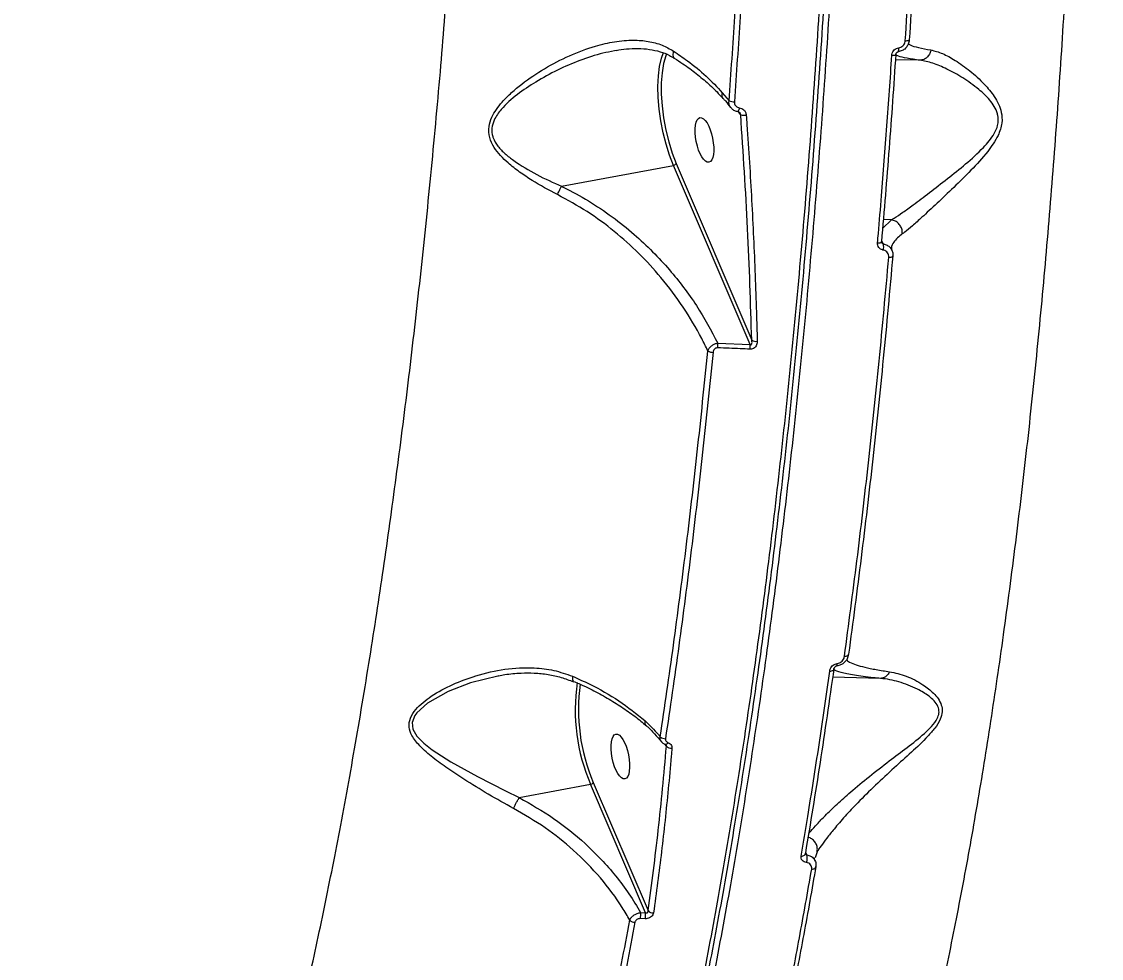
# Model space of a CAD drawing. Header units: millimetres. Extents: x -8422 to 28150, y -6982 to 5510.
# Drawn here: x 22047 to 22265.1, y 1238.9 to 1428.1 of the extents above; entities that cross this region are included whole.
import ezdxf

# ---------------------------------------------------------------- set-up
doc = ezdxf.new("R2010")
doc.units = ezdxf.units.MM
for name, color, linetype in [('DIKOM_ОБЪЕКТ', 7, 'Continuous'), ('DIKOM_РАЗМЕР_ЗОНА', 7, 'Continuous'), ('DIKOM_РАЗМЕР_ОБЪЕКТА', 7, 'Continuous')]:
    doc.layers.add(name, color=color, linetype=linetype)
doc.styles.add('style1', font='arial.ttf', dxfattribs={"width": 0.8})
doc.dimstyles.new('1-50', dxfattribs={"dimtxt": 300, "dimasz": 200, "dimexe": 100, "dimexo": 0, "dimgap": 100, "dimtad": 1, "dimdec": 0, "dimtxsty": 'style1', "dimcen": 0, "dimclrd": 7, "dimclre": 7, "dimadec": 1, "dimazin": 2, "dimtfac": 1, "dimtdec": 0, "dimtmove": 1, "dimatfit": 3, "dimfxl": 0, "dimlwd": 25, "dimlwe": 18, "dimarcsym": 0})

# ---------------------------------------------------------------- blocks, each defined once
blk = doc.blocks.new('*D15')
at = {"layer": 'Defpoints', "color": 0, "transparency": 16777216}
for p in [(19380.28, 3651.45), (27070.13, 3651.45), (15204.41, -3115.19)]:
    blk.add_point(p, dxfattribs=at)
at = {"layer": 'DIKOM_РАЗМЕР_ОБЪЕКТА', "color": 7, "lineweight": 18, "transparency": 16777216}
for p, q in [((19380.28, 3651.45), (27170.13, 3651.45)), ((15204.41, -3115.19), (27170.13, -3115.19))]:
    blk.add_line(p, q, dxfattribs=at)
at = {"layer": 'DIKOM_РАЗМЕР_ОБЪЕКТА', "color": 7, "lineweight": 25, "transparency": 16777216}
blk.add_line((27070.13, -2915.19), (27070.13, 3451.45), dxfattribs=at)
at = {"layer": 'DIKOM_РАЗМЕР_ОБЪЕКТА', "color": 7, "transparency": 16777216}
for points in [[(27036.8, 3451.45), (27103.47, 3451.45), (27070.13, 3651.45)], [(27036.8, -2915.19), (27103.47, -2915.19), (27070.13, -3115.19)]]:
    blk.add_solid(points, dxfattribs=at)
at = {"layer": 'DIKOM_РАЗМЕР_ОБЪЕКТА', "color": 0, "transparency": 16777216, "insert": (26816.96, -135.25), "char_height": 300, "attachment_point": 5, "rotation": 90, "style": 'style1'}
blk.add_mtext('6750', dxfattribs=at)
blk = doc.blocks.new('*D16')
at = {"layer": 'Defpoints', "color": 0, "transparency": 16777216}
for p in [(12490, 1387.95), (23986.61, 1004.03), (12490, -5796.5)]:
    blk.add_point(p, dxfattribs=at)
at = {"layer": 'DIKOM_РАЗМЕР_ОБЪЕКТА', "color": 7, "lineweight": 18, "transparency": 16777216}
for p, q in [((12490, 1387.95), (12490, -5896.5)), ((23986.61, 1004.03), (23986.61, -5896.5))]:
    blk.add_line(p, q, dxfattribs=at)
at = {"layer": 'DIKOM_РАЗМЕР_ОБЪЕКТА', "color": 7, "lineweight": 25, "transparency": 16777216}
blk.add_line((23786.61, -5796.5), (12690, -5796.5), dxfattribs=at)
at = {"layer": 'DIKOM_РАЗМЕР_ОБЪЕКТА', "color": 7, "transparency": 16777216}
for points in [[(12690, -5763.17), (12690, -5829.83), (12490, -5796.5)], [(23786.61, -5763.17), (23786.61, -5829.83), (23986.61, -5796.5)]]:
    blk.add_solid(points, dxfattribs=at)
at = {"layer": 'DIKOM_РАЗМЕР_ОБЪЕКТА', "color": 0, "transparency": 16777216, "insert": (18238.3, -5543.33), "char_height": 300, "attachment_point": 5, "style": 'style1'}
blk.add_mtext('11500', dxfattribs=at)
blk = doc.blocks.new('*D14')
at = {"layer": 'Defpoints', "color": 0, "transparency": 16777216}
for p in [(20684.73, 5148.63), (28049.7, 5148.63), (14575.76, -5055.5)]:
    blk.add_point(p, dxfattribs=at)
at = {"layer": 'DIKOM_РАЗМЕР_ЗОНА', "color": 7, "lineweight": 18, "transparency": 16777216}
for p, q in [((20684.73, 5148.63), (28149.7, 5148.63)), ((14575.76, -5055.5), (28149.7, -5055.5))]:
    blk.add_line(p, q, dxfattribs=at)
at = {"layer": 'DIKOM_РАЗМЕР_ЗОНА', "color": 7, "lineweight": 25, "transparency": 16777216}
blk.add_line((28049.7, -4855.5), (28049.7, 4948.63), dxfattribs=at)
at = {"layer": 'DIKOM_РАЗМЕР_ЗОНА', "color": 7, "transparency": 16777216}
for points in [[(28016.36, 4948.63), (28083.03, 4948.63), (28049.7, 5148.63)], [(28016.36, -4855.5), (28083.03, -4855.5), (28049.7, -5055.5)]]:
    blk.add_solid(points, dxfattribs=at)
at = {"layer": 'DIKOM_РАЗМЕР_ЗОНА', "color": 0, "transparency": 16777216, "insert": (27796.52, -63.59), "char_height": 300, "attachment_point": 5, "rotation": 90, "style": 'style1'}
blk.add_mtext('10200', dxfattribs=at)
blk = doc.blocks.new('*D13')
at = {"layer": 'Defpoints', "color": 0, "transparency": 16777216}
for p in [(10490, 1785.06), (25983.09, 460.53), (10490, -6882.5)]:
    blk.add_point(p, dxfattribs=at)
at = {"layer": 'DIKOM_РАЗМЕР_ЗОНА', "color": 7, "lineweight": 18, "transparency": 16777216}
for p, q in [((10490, 1785.06), (10490, -6982.5)), ((25983.09, 460.53), (25983.09, -6982.5))]:
    blk.add_line(p, q, dxfattribs=at)
at = {"layer": 'DIKOM_РАЗМЕР_ЗОНА', "color": 7, "lineweight": 25, "transparency": 16777216}
blk.add_line((25783.09, -6882.5), (10690, -6882.5), dxfattribs=at)
at = {"layer": 'DIKOM_РАЗМЕР_ЗОНА', "color": 7, "transparency": 16777216}
for points in [[(10690, -6849.17), (10690, -6915.83), (10490, -6882.5)], [(25783.09, -6849.17), (25783.09, -6915.83), (25983.09, -6882.5)]]:
    blk.add_solid(points, dxfattribs=at)
at = {"layer": 'DIKOM_РАЗМЕР_ЗОНА', "color": 0, "transparency": 16777216, "insert": (18236.55, -6629.33), "char_height": 300, "attachment_point": 5, "style": 'style1'}
blk.add_mtext('15500', dxfattribs=at)

msp = doc.modelspace()

# ---------------------------------------------------------------- linework, layer by layer
at = {"layer": 'DIKOM_ОБЪЕКТ', "color": 7, "linetype": 'Continuous', "lineweight": 15}
for p, q in [((22167.09, 1422.28), (22166.71, 1422.2)), ((22228.44, 1420.33), (22223.47, 1420.44)), ((22188.5, 1413.78), (22189.87, 1412.11)), ((22192.22, 1409.32), (22191.8, 1409.94)), ((22156.05, 1394.86), (22178.62, 1399.07)), ((22194.11, 1362.88), (22178.62, 1399.07)), ((22179.18, 1399.44), (22194.45, 1363.76)), ((22220.88, 1386.34), (22222.68, 1388.1)), ((22222.68, 1388.1), (22221.02, 1388.14)), ((22220.67, 1383.84), (22221.03, 1383.24)), ((22187.6, 1363.17), (22194.11, 1362.88)), ((22212.52, 1298.23), (22212.52, 1298.23)), ((22143.37, 1295.96), (22143.15, 1295.91)), ((22220.48, 1295.44), (22210.78, 1295.67)), ((22177.22, 1281.75), (22176.98, 1282.11)), ((22147.49, 1271.37), (22161.88, 1274.05)), ((22172.98, 1248.1), (22161.88, 1274.05)), ((22162.44, 1274.42), (22173.52, 1248.53)), ((22205.3, 1260.25), (22205.56, 1259.81)), ((22207.64, 1260.42), (22207.23, 1259.22)), ((22171.99, 1248.13), (22172.98, 1248.1)), ((22172.94, 1246.9), (22171.96, 1246.92))]:
    msp.add_line(p, q, dxfattribs=at)
at = {"layer": 'DIKOM_ОБЪЕКТ', "color": 7, "linetype": 'Continuous', "lineweight": 15, "flags": 128}
for points in [[(22225.47, 1424.28), (22225.65, 1424.28), (22225.82, 1424.29), (22225.97, 1424.31), (22226.09, 1424.33), (22226.19, 1424.36), (22226.25, 1424.39), (22226.28, 1424.43), (22226.27, 1424.47)], [(22178.62, 1399.07), (22177.82, 1401.13), (22177.13, 1403.35), (22176.54, 1405.67), (22176.07, 1408.06), (22175.74, 1410.45), (22175.54, 1412.79), (22175.49, 1415.04), (22175.59, 1417.15), (22175.83, 1419.06), (22176.2, 1420.74), (22176.6, 1421.91)], [(22177.22, 1421.58), (22177.1, 1421.25), (22176.64, 1419.67), (22176.33, 1417.82), (22176.17, 1415.74), (22176.17, 1413.49), (22176.32, 1411.11), (22176.63, 1408.67), (22177.08, 1406.23), (22177.67, 1403.83), (22178.37, 1401.55), (22179.18, 1399.44)], [(22222.76, 1421.34), (22222.95, 1421.34), (22223.12, 1421.35), (22223.27, 1421.37), (22223.39, 1421.39), (22223.49, 1421.42), (22223.55, 1421.46), (22223.57, 1421.5), (22223.57, 1421.5)], [(22191.93, 1410.74), (22191.89, 1410.51), (22191.84, 1410.32), (22191.78, 1410.16), (22191.72, 1410.05), (22191.66, 1410), (22191.63, 1409.99)], [(22219.86, 1383.41), (22220.05, 1383.41), (22220.22, 1383.43), (22220.38, 1383.45), (22220.5, 1383.49), (22220.6, 1383.53), (22220.66, 1383.59), (22220.68, 1383.64)], [(22220.68, 1383.64), (22220.68, 1383.64), (22220.66, 1383.7)], [(22222.14, 1380.53), (22222.32, 1380.53), (22222.49, 1380.54), (22222.64, 1380.57), (22222.76, 1380.6), (22222.86, 1380.64), (22222.92, 1380.69), (22222.95, 1380.75), (22222.95, 1380.81)], [(22213.18, 1299.92), (22213.36, 1299.93), (22213.53, 1299.95), (22213.68, 1299.99), (22213.81, 1300.04), (22213.91, 1300.11), (22213.98, 1300.19), (22214.01, 1300.28), (22214.02, 1300.37)], [(22143.15, 1295.91), (22137.64, 1294.56), (22133.12, 1292.83), (22128.96, 1290.46), (22126.78, 1288.51), (22126.39, 1287.97), (22125.84, 1286.53), (22125.98, 1285.21), (22126.78, 1283.79), (22128.21, 1282.34), (22129.91, 1281.03), (22133.69, 1278.62), (22139.07, 1275.6), (22144.71, 1272.71), (22147.48, 1271.37), (22147.48, 1271.36), (22147.48, 1271.36)], [(22210.21, 1296.93), (22210.4, 1296.94), (22210.58, 1296.96), (22210.73, 1297.01), (22210.86, 1297.07), (22210.96, 1297.14), (22211.02, 1297.23), (22211.05, 1297.33), (22211.04, 1297.43)], [(22177.56, 1282.46), (22177.46, 1282.33), (22177.36, 1282.21), (22177.26, 1282.13), (22177.17, 1282.08), (22177.08, 1282.07), (22177.03, 1282.08)], [(22204.44, 1259.55), (22204.63, 1259.56), (22204.8, 1259.59), (22204.96, 1259.64), (22205.09, 1259.71), (22205.19, 1259.8), (22205.26, 1259.91), (22205.26, 1259.92)], [(22205.26, 1259.92), (22205.29, 1260.02), (22205.28, 1260.14)], [(22206.56, 1256.92), (22206.74, 1256.92), (22206.91, 1256.95), (22207.06, 1257), (22207.19, 1257.06), (22207.29, 1257.15), (22207.37, 1257.24), (22207.41, 1257.35), (22207.41, 1257.46)]]:
    msp.add_lwpolyline(points, dxfattribs=at)
at = {"layer": 'DIKOM_ОБЪЕКТ', "color": 7, "linetype": 'Continuous', "lineweight": 15}
for centre, radius, start, end in [((22222.87, 1422.54), 1.29, 337.7562, 12.606), ((22189.61, 1413.33), 1.21, 158.0284, 216.7976), ((22190.9, 1414.93), 3, 249.9504, 270.7334), ((22192.94, 1411.44), 2.23, 251.1764, 280.4056), ((22178.51, 1399.85), 0.782, 277.6608, 328.7598), ((22218.85, 1382.66), 2.26, 342.1898, 14.7208), ((22195.28, 1365.27), 1.73, 241.2248, 279.1119), ((22186.59, 1363.43), 2.11, 241.4268, 271.448), ((22183.73, 1362.73), 3.9, 352.6863, 6.4353), ((22190.09, 1362.51), 4.04, 352.0276, 5.3102), ((22210.81, 1298.32), 0.929, 338.6112, 8.6521), ((22196.65, 1289.06), 37.87, 171.5916, 203.3351), ((22196.77, 1289.05), 37.32, 171.916, 203.0792), ((22173.88, 1286.64), 1.06, 164.7197, 223.1564), ((22176.97, 1284.78), 1.52, 229.32, 272.0099), ((22178.18, 1282.71), 1.35, 225.0732, 276.189), ((22161.77, 1274.83), 0.782, 277.6557, 328.7628), ((22203.41, 1259.14), 2.26, 337.0018, 17.4822), ((22168.42, 1247.63), 3.61, 348.5719, 7.8546), ((22169.39, 1247.62), 3.62, 348.4707, 7.6849), ((22174.51, 1249.33), 1.27, 219.142, 274.3018), ((22170.8, 1247.55), 1.37, 223.8821, 272.0443)]:
    msp.add_arc(centre, radius, start, end, dxfattribs=at)
for centre in [(22184.89, 1404.24), (22167.91, 1279.67)]:
    msp.add_ellipse(centre, major_axis=(-0.91, 4.51), ratio=0.365718, dxfattribs=at)
for points, knots in [([(22188.24, 1853.98), (22188.88, 1851.24), (22190.62, 1843.86), (22193.3, 1830.98), (22196.24, 1815.15), (22199, 1798.23), (22201.58, 1780.25), (22203.96, 1761.23), (22206.08, 1741.61), (22207.96, 1721.45), (22209.59, 1700.86), (22210.99, 1679.49), (22212.16, 1657.4), (22213.08, 1634.63), (22213.74, 1611.69), (22214.13, 1588.67), (22214.27, 1565.65), (22214.16, 1542.24), (22213.79, 1518.52), (22213.15, 1494.57), (22212.27, 1471.19), (22211.17, 1448.45), (22209.87, 1426.4), (22208.33, 1404.4), (22206.56, 1382.54), (22204.55, 1360.88), (22202.32, 1339.62), (22199.87, 1318.82), (22197.2, 1298.55), (22194.31, 1278.76), (22191.19, 1259.53), (22187.85, 1240.94), (22184.37, 1223.42), (22180.76, 1206.98), (22177.04, 1191.64), (22173.14, 1177.16), (22169.08, 1163.62), (22164.85, 1151.1), (22160.83, 1140.48), (22158.19, 1134.48), (22157.02, 1131.82)], [0, 0, 0, 0, 0.015651, 0.042167, 0.068704, 0.09522, 0.122506, 0.149814, 0.177101, 0.203616, 0.230153, 0.256669, 0.283955, 0.311263, 0.33855, 0.365066, 0.391602, 0.418118, 0.445404, 0.472713, 0.499999, 0.52556, 0.55114, 0.576701, 0.602949, 0.629218, 0.655467, 0.681983, 0.708519, 0.735035, 0.762321, 0.78963, 0.816916, 0.843432, 0.869969, 0.896485, 0.923771, 0.951079, 0.978366, 1, 1, 1, 1]), ([(22245.07, 1781.23), (22245.9, 1776.13), (22247.55, 1765.94), (22249.81, 1749.65), (22251.9, 1732.53), (22253.81, 1714.52), (22255.53, 1695.7), (22257.01, 1676.47), (22258.26, 1656.9), (22259.28, 1637.08), (22260.1, 1616.69), (22260.69, 1595.77), (22261.05, 1574.38), (22261.18, 1552.99), (22261.08, 1531.68), (22260.76, 1510.51), (22260.21, 1489.14), (22259.44, 1467.64), (22258.43, 1446.08), (22257.2, 1424.93), (22255.78, 1404.25), (22254.16, 1384.08), (22252.33, 1364.12), (22250.29, 1344.44), (22248.03, 1325.12), (22245.61, 1306.56), (22243.04, 1288.82), (22240.34, 1271.92), (22237.45, 1255.6), (22234.39, 1239.94), (22231.17, 1225.01), (22228.09, 1212.13), (22225.18, 1201.02), (22223.38, 1194.81), (22222.47, 1191.7)], [0, 0, 0, 0, 0.031179, 0.062381, 0.093559, 0.125644, 0.157755, 0.18984, 0.22102, 0.252224, 0.283405, 0.31549, 0.347601, 0.379686, 0.410889, 0.442116, 0.473319, 0.505426, 0.537559, 0.569665, 0.60092, 0.632198, 0.663452, 0.69561, 0.727794, 0.759952, 0.791284, 0.822641, 0.853973, 0.886209, 0.918471, 0.950707, 0.97533, 1, 1, 1, 1]), ([(22126.75, 1096.56), (22127.35, 1096.73), (22129.48, 1097.32), (22133.14, 1099.75), (22137.72, 1103.8), (22142.28, 1109.23), (22146.81, 1115.91), (22151.28, 1123.83), (22155.67, 1132.98), (22159.99, 1143.37), (22164.22, 1154.95), (22168.35, 1167.68), (22172.37, 1181.49), (22176.24, 1196.33), (22179.97, 1212.16), (22183.54, 1228.97), (22186.95, 1246.71), (22190.19, 1265.32), (22193.24, 1284.71), (22196.09, 1304.8), (22198.72, 1325.52), (22201.14, 1346.85), (22203.34, 1368.75), (22205.32, 1391.15), (22207.06, 1413.93), (22208.56, 1437), (22209.76, 1459.19), (22210.68, 1480.46), (22211.37, 1500.76), (22211.87, 1521.13), (22212.18, 1541.49), (22212.3, 1561.66), (22212.23, 1581.58), (22212.01, 1599.19), (22211.77, 1610.13), (22211.67, 1614.59)], [0, 0, 0, 0, 0.012832, 0.045026, 0.077322, 0.109669, 0.142017, 0.174313, 0.206507, 0.238701, 0.270997, 0.303344, 0.335691, 0.367987, 0.400181, 0.432375, 0.464671, 0.497018, 0.529365, 0.561661, 0.593855, 0.62605, 0.658345, 0.690693, 0.72304, 0.755336, 0.78753, 0.815215, 0.843047, 0.870912, 0.898777, 0.926609, 0.953915, 0.981222, 1, 1, 1, 1]), ([(22212.46, 1614.33), (22212.55, 1609.88), (22212.82, 1597.81), (22213.05, 1577.85), (22213.07, 1554.47), (22212.83, 1530.92), (22212.34, 1507.32), (22211.6, 1483.79), (22210.61, 1460.38), (22209.36, 1437.16), (22207.86, 1414.15), (22206.12, 1391.42), (22204.15, 1369.08), (22201.96, 1347.23), (22199.54, 1325.95), (22196.91, 1305.28), (22194.07, 1285.24), (22191.02, 1265.89), (22187.79, 1247.32), (22184.39, 1229.63), (22180.84, 1212.84), (22177.11, 1197.15), (22174.54, 1186.96), (22173.18, 1182.3), (22173.16, 1182.22)], [0, 0, 0, 0, 0.028246, 0.076672, 0.125251, 0.173907, 0.222563, 0.271142, 0.319568, 0.367994, 0.416572, 0.465229, 0.513885, 0.562463, 0.610889, 0.659315, 0.707894, 0.75655, 0.805206, 0.853785, 0.90221, 0.950636, 0.999214, 1, 1, 1, 1]), ([(22056.14, 1130.66), (22056.37, 1130.65), (22057.76, 1130.63), (22060.43, 1131.57), (22064.14, 1133.65), (22067.97, 1137.07), (22071.84, 1141.68), (22075.73, 1147.55), (22079.63, 1154.69), (22083.43, 1162.87), (22087.11, 1171.98), (22090.66, 1181.92), (22094.2, 1192.95), (22097.71, 1205.09), (22101.17, 1218.32), (22104.59, 1232.65), (22107.95, 1248.09), (22111.26, 1264.69), (22114.44, 1282.23), (22117.44, 1300.27), (22120.23, 1318.64), (22122.81, 1337.2), (22125.25, 1356.48), (22127.54, 1376.44), (22129.66, 1397.01), (22131.55, 1417.62), (22133.2, 1438.19), (22134.64, 1458.65), (22135.88, 1479.44), (22136.9, 1500.51), (22137.73, 1521.81), (22138.09, 1535.97), (22138.27, 1543.05)], [0, 0, 0, 0, 0.006458, 0.03754, 0.0719, 0.106286, 0.140646, 0.176018, 0.21142, 0.246792, 0.28007, 0.313374, 0.346653, 0.380892, 0.415159, 0.449397, 0.484875, 0.520352, 0.556339, 0.592326, 0.626125, 0.659951, 0.693751, 0.728536, 0.763349, 0.798134, 0.831323, 0.864535, 0.897724, 0.931807, 0.965916, 1, 1, 1, 1]), ([(22225.47, 1424.28), (22225.69, 1427.77), (22226.34, 1437.96), (22227.28, 1455.02), (22228.21, 1475.52), (22228.96, 1496.19), (22229.3, 1510.04), (22229.46, 1516.96)], [0, 0, 0, 0, 0.114454, 0.334765, 0.555076, 0.777538, 1, 1, 1, 1]), ([(22230.25, 1516.94), (22230.09, 1510.09), (22229.75, 1496.41), (22229.01, 1475.85), (22228.08, 1455.33), (22227.14, 1438.18), (22226.49, 1427.94), (22226.27, 1424.47)], [0, 0, 0, 0, 0.220311, 0.440621, 0.663083, 0.885545, 1, 1, 1, 1]), ([(22189.87, 1412.11), (22190.27, 1417.78), (22191.05, 1429.13), (22192.06, 1446.39), (22192.95, 1463.79), (22193.43, 1475.49), (22193.67, 1481.34)], [0, 0, 0, 0, 0.249121, 0.498242, 0.749121, 1, 1, 1, 1]), ([(22194.75, 1481.27), (22194.51, 1475.45), (22194.03, 1463.81), (22193.14, 1446.42), (22192.13, 1429.09), (22191.34, 1417.65), (22190.94, 1411.93)], [0, 0, 0, 0, 0.249122, 0.498243, 0.749122, 1, 1, 1, 1]), ([(22226.27, 1424.47), (22226.26, 1424.37), (22226.23, 1424), (22226.02, 1423.37), (22225.53, 1422.71), (22224.85, 1422.23), (22224.33, 1422.11), (22224.06, 1422.05)], [0, 0, 0, 0, 0.081212, 0.316163, 0.544594, 0.771843, 1, 1, 1, 1]), ([(22155.21, 1393.18), (22153.47, 1394.11), (22150.84, 1395.51), (22147.54, 1397.71), (22145.4, 1399.38), (22143.67, 1401.04), (22142.33, 1402.71), (22141.38, 1404.69), (22141.24, 1406.85), (22141.87, 1408.79), (22142.84, 1410.43), (22144.18, 1412.11), (22145.91, 1413.83), (22148.72, 1416.15), (22152.6, 1418.74), (22157.61, 1421.35), (22162.38, 1423.15), (22166.75, 1424.17), (22170.31, 1424.48), (22173.55, 1424.22), (22176.28, 1423.51), (22177.89, 1422.61), (22178.65, 1422.18)], [0, 0, 0, 0, 0.086779, 0.131536, 0.176254, 0.207881, 0.240072, 0.273698, 0.307636, 0.337219, 0.364803, 0.393064, 0.433349, 0.473673, 0.556365, 0.64238, 0.730013, 0.792365, 0.85598, 0.905197, 0.955669, 1, 1, 1, 1]), ([(22167.07, 1422.32), (22167.76, 1422.43), (22169.24, 1422.66), (22171.49, 1422.75), (22173.77, 1422.59), (22175.9, 1422.11), (22177.58, 1421.5), (22178.47, 1420.92), (22178.8, 1420.71)], [0, 0, 0, 0, 0.162045, 0.347688, 0.542469, 0.726085, 0.900221, 1, 1, 1, 1]), ([(22222.76, 1421.34), (22222.76, 1421.4), (22222.79, 1421.63), (22222.92, 1422.01), (22223.23, 1422.42), (22223.65, 1422.72), (22223.97, 1422.79), (22224.13, 1422.83)], [0, 0, 0, 0, 0.08259, 0.32172, 0.551282, 0.775618, 1, 1, 1, 1]), ([(22224.13, 1422.83), (22224.29, 1422.86), (22224.6, 1422.93), (22225.01, 1423.23), (22225.31, 1423.63), (22225.45, 1424), (22225.47, 1424.23), (22225.47, 1424.28)], [0, 0, 0, 0, 0.225658, 0.451354, 0.680186, 0.917591, 1, 1, 1, 1]), ([(22230.64, 1422.41), (22231.41, 1422.21), (22232.94, 1421.81), (22235.61, 1420.31), (22238.51, 1418.28), (22241.24, 1415.8), (22243.2, 1413.47), (22244.34, 1411.52), (22244.97, 1409.75), (22245.1, 1407.53), (22244.37, 1405.33), (22243.27, 1403.45), (22241.47, 1401.03), (22238.74, 1398.02), (22235.2, 1394.59), (22231.83, 1391.38), (22229.03, 1388.78), (22226.88, 1386.85), (22225.6, 1385.79), (22225.01, 1385.37), (22224.85, 1385.25)], [0, 0, 0, 0, 0.071299, 0.142695, 0.220342, 0.297961, 0.355587, 0.385342, 0.414961, 0.449114, 0.488671, 0.517552, 0.546514, 0.625014, 0.703715, 0.783925, 0.864016, 0.921253, 0.978414, 1, 1, 1, 1]), ([(22226.08, 1423.68), (22226.22, 1423.58), (22226.58, 1423.31), (22227.99, 1422.88), (22229.75, 1422.57), (22230.64, 1422.41)], [0, 0, 0, 0, 0.235599, 0.613602, 1, 1, 1, 1]), ([(22230.64, 1422.41), (22230.64, 1422.36), (22230.58, 1422.06), (22230.36, 1421.5), (22229.87, 1420.87), (22229.2, 1420.43), (22228.7, 1420.36), (22228.45, 1420.33)], [0, 0, 0, 0, 0.042896, 0.267999, 0.511986, 0.755977, 1, 1, 1, 1]), ([(22166.71, 1422.2), (22165.93, 1422.06), (22163.6, 1421.64), (22159.72, 1420.34), (22155.17, 1418.4), (22150.94, 1416.07), (22147.05, 1413.51), (22144.17, 1410.94), (22142.45, 1408.54), (22141.85, 1406.61), (22141.98, 1405.38), (22142.39, 1404.16), (22143.15, 1402.9), (22144.62, 1401.4), (22147.2, 1399.42), (22150.99, 1397.15), (22154.35, 1395.6), (22156.04, 1394.86), (22156.05, 1394.86)], [0, 0, 0, 0, 0.049662, 0.149342, 0.249408, 0.349229, 0.438409, 0.52712, 0.578344, 0.612976, 0.64733, 0.652887, 0.692927, 0.736971, 0.781168, 0.89045, 0.999912, 1, 1, 1, 1]), ([(22178.65, 1422.18), (22178.64, 1422.15), (22178.6, 1422.04), (22178.53, 1421.74), (22178.5, 1421.32), (22178.6, 1420.93), (22178.76, 1420.82), (22178.84, 1420.77)], [0, 0, 0, 0, 0.054011, 0.167797, 0.469198, 0.770593, 1, 1, 1, 1]), ([(22178.65, 1422.18), (22179.59, 1421.54), (22181.95, 1419.93), (22185.33, 1417.15), (22187.44, 1414.91), (22188.5, 1413.78)], [0, 0, 0, 0, 0.249549, 0.622566, 1, 1, 1, 1]), ([(22178.8, 1420.74), (22179.38, 1420.37), (22180.96, 1419.38), (22183.28, 1417.65), (22185.75, 1415.55), (22187.54, 1413.86), (22188.42, 1412.85), (22188.64, 1412.59)], [0, 0, 0, 0, 0.150481, 0.402167, 0.655793, 0.911745, 1, 1, 1, 1]), ([(22219.86, 1383.41), (22219.92, 1384.05), (22220.19, 1387.21), (22220.84, 1395.06), (22221.78, 1407.05), (22222.43, 1416.57), (22222.76, 1421.34)], [0, 0, 0, 0, 0.050767, 0.253847, 0.626696, 1, 1, 1, 1]), ([(22223.55, 1421.54), (22223.11, 1415.18), (22222.23, 1402.44), (22221.19, 1389.95), (22220.66, 1383.7)], [0, 0, 0, 0, 0.49945, 1, 1, 1, 1]), ([(22222.69, 1388.1), (22222.69, 1388.1), (22222.85, 1388.2), (22223.57, 1388.61), (22224.94, 1389.56), (22227.31, 1391.28), (22230.31, 1393.55), (22233.91, 1396.36), (22237.66, 1399.31), (22240.54, 1401.91), (22242.46, 1404.03), (22243.49, 1405.48), (22244.05, 1406.75), (22244.3, 1408.01), (22244.26, 1408.83), (22243.98, 1409.96), (22243.48, 1411.05), (22242.21, 1412.73), (22240.06, 1414.73), (22237.09, 1416.85), (22233.92, 1418.58), (22231.02, 1419.81), (22229.24, 1420.23), (22228.45, 1420.33), (22228.45, 1420.33)], [0, 0, 0, 0, 0.000032, 0.021514, 0.079411, 0.137386, 0.219278, 0.301276, 0.380712, 0.459937, 0.487843, 0.515643, 0.543416, 0.551912, 0.576914, 0.582855, 0.610956, 0.639249, 0.696419, 0.775333, 0.854283, 0.927156, 0.999941, 1, 1, 1, 1]), ([(22228.44, 1420.33), (22227.51, 1420.46), (22225.63, 1420.73), (22224.1, 1421.1), (22223.7, 1421.33), (22223.54, 1421.42)], [0, 0, 0, 0, 0.37327, 0.754958, 1, 1, 1, 1]), ([(22223.58, 1421.5), (22223.58, 1421.55), (22223.59, 1421.66), (22223.67, 1421.82), (22223.79, 1421.95), (22223.92, 1422.02), (22224, 1422.04), (22224.03, 1422.04)], [0, 0, 0, 0, 0.217688, 0.467705, 0.679252, 0.865307, 1, 1, 1, 1]), ([(22224.06, 1422.05), (22224.05, 1422.05), (22223.98, 1422.03), (22223.92, 1422), (22223.87, 1421.99)], [0, 0, 0, 0, 0.233827, 1, 1, 1, 1]), ([(22228.45, 1420.33), (22228.45, 1420.33), (22228.45, 1420.33), (22228.44, 1420.33), (22228.44, 1420.33)], [0, 0, 0, 0, 0.40141, 1, 1, 1, 1]), ([(22188.67, 1412.63), (22188.82, 1412.45), (22189.35, 1411.86), (22189.81, 1411.24), (22190.14, 1410.8)], [0, 0, 0, 0, 0.289707, 1, 1, 1, 1]), ([(22190.2, 1410.8), (22190.13, 1410.89), (22189.93, 1411.12), (22189.82, 1411.59), (22189.86, 1411.96), (22189.87, 1412.11)], [0, 0, 0, 0, 0.238518, 0.688713, 1, 1, 1, 1]), ([(22190.94, 1411.93), (22190.94, 1411.87), (22190.94, 1411.67), (22191.04, 1411.35), (22191.26, 1411.03), (22191.57, 1410.81), (22191.81, 1410.76), (22191.93, 1410.74)], [0, 0, 0, 0, 0.10436, 0.345366, 0.575948, 0.787724, 1, 1, 1, 1]), ([(22190.2, 1410.8), (22190.33, 1410.65), (22190.62, 1410.3), (22191.16, 1410.04), (22191.52, 1410.03), (22191.63, 1410.03)], [0, 0, 0, 0, 0.360611, 0.803798, 1, 1, 1, 1]), ([(22191.63, 1409.99), (22191.63, 1409.99), (22191.7, 1409.99), (22191.84, 1409.92), (22191.98, 1409.84), (22192.02, 1409.74), (22192.02, 1409.74)], [0, 0, 0, 0, 0.029613, 0.39872, 0.962674, 1, 1, 1, 1]), ([(22191.93, 1410.74), (22192.1, 1410.7), (22192.45, 1410.63), (22192.88, 1410.31), (22193.23, 1409.85), (22193.3, 1409.45), (22193.34, 1409.24)], [0, 0, 0, 0, 0.232177, 0.463978, 0.713988, 1, 1, 1, 1]), ([(22192.22, 1409.32), (22192.19, 1409.43), (22192.14, 1409.58), (22192.05, 1409.7), (22192.02, 1409.74)], [0, 0, 0, 0, 0.731209, 1, 1, 1, 1]), ([(22194.45, 1363.76), (22194.22, 1371.24), (22193.76, 1386.24), (22192.73, 1401.62), (22192.22, 1409.32)], [0, 0, 0, 0, 0.499175, 1, 1, 1, 1]), ([(22193.34, 1409.24), (22193.39, 1408.6), (22193.62, 1405.4), (22194.16, 1397.11), (22194.85, 1384.44), (22195.32, 1372.44), (22195.51, 1365.52), (22195.56, 1363.57)], [0, 0, 0, 0, 0.041373, 0.206872, 0.538154, 0.869436, 1, 1, 1, 1]), ([(22155.21, 1393.18), (22155.23, 1393.22), (22155.31, 1393.4), (22155.49, 1393.79), (22155.77, 1394.35), (22155.95, 1394.69), (22156.05, 1394.86)], [0, 0, 0, 0, 0.065953, 0.317263, 0.658652, 1, 1, 1, 1]), ([(22156.05, 1394.86), (22156.05, 1394.86), (22156.05, 1394.86), (22156.05, 1394.86), (22156.05, 1394.86), (22156.05, 1394.86)], [0, 0, 0, 0, 0.309706, 0.719869, 1, 1, 1, 1]), ([(22156.05, 1394.86), (22156.16, 1394.81), (22158.01, 1393.91), (22161.52, 1391.97), (22166.31, 1388.76), (22170.62, 1385.3), (22174.47, 1381.69), (22178.82, 1376.97), (22183.5, 1370.85), (22186.24, 1365.73), (22187.6, 1363.17)], [0, 0, 0, 0, 0.007533, 0.129126, 0.251117, 0.372824, 0.483551, 0.594289, 0.797116, 1, 1, 1, 1]), ([(22185.58, 1361.58), (22185.18, 1362.43), (22183.72, 1365.44), (22180.72, 1370.48), (22176.44, 1376.23), (22171.74, 1381.36), (22166.75, 1385.82), (22161.28, 1389.89), (22157.24, 1392.08), (22155.21, 1393.18)], [0, 0, 0, 0, 0.067069, 0.239028, 0.41095, 0.557934, 0.705331, 0.852128, 1, 1, 1, 1]), ([(22222.68, 1388.1), (22222.68, 1388.1), (22222.68, 1388.1), (22222.69, 1388.1), (22222.69, 1388.1)], [0, 0, 0, 0, 0.639803, 1, 1, 1, 1]), ([(22224.85, 1385.25), (22224.85, 1385.3), (22224.87, 1385.49), (22224.85, 1385.97), (22224.64, 1386.66), (22224.15, 1387.36), (22223.48, 1387.89), (22222.95, 1388.03), (22222.69, 1388.1)], [0, 0, 0, 0, 0.035209, 0.154065, 0.365552, 0.577029, 0.788531, 1, 1, 1, 1]), ([(22224.85, 1385.25), (22224.2, 1384.71), (22223.13, 1383.81), (22222.65, 1382.79), (22222.69, 1382.34), (22222.7, 1382.29)], [0, 0, 0, 0, 0.57933, 0.953828, 1, 1, 1, 1]), ([(22221, 1381.97), (22220.96, 1381.98), (22220.77, 1382.02), (22220.43, 1382.16), (22220.09, 1382.5), (22219.87, 1382.93), (22219.86, 1383.25), (22219.86, 1383.41)], [0, 0, 0, 0, 0.053566, 0.289828, 0.526372, 0.763129, 1, 1, 1, 1]), ([(22220.74, 1383.43), (22220.72, 1383.45), (22220.68, 1383.51), (22220.68, 1383.59), (22220.68, 1383.64)], [0, 0, 0, 0, 0.370604, 1, 1, 1, 1]), ([(22220.73, 1383.43), (22220.73, 1383.43), (22220.76, 1383.37), (22220.85, 1383.3), (22220.96, 1383.25), (22221.02, 1383.24), (22221.03, 1383.24)], [0, 0, 0, 0, 0.065219, 0.485906, 0.90494, 1, 1, 1, 1]), ([(22221.03, 1383.24), (22221.1, 1383.22), (22221.43, 1383.16), (22221.99, 1382.91), (22222.57, 1382.34), (22222.94, 1381.61), (22222.95, 1381.07), (22222.95, 1380.81)], [0, 0, 0, 0, 0.054257, 0.291115, 0.527648, 0.763743, 1, 1, 1, 1]), ([(22222.95, 1380.81), (22222.32, 1373.88), (22221.06, 1360.02), (22218.92, 1339.69), (22216.59, 1319.71), (22214.87, 1306.82), (22214.02, 1300.37)], [0, 0, 0, 0, 0.248597, 0.497194, 0.748597, 1, 1, 1, 1]), ([(22222.14, 1380.53), (22222.14, 1380.69), (22222.13, 1381.01), (22221.92, 1381.44), (22221.57, 1381.78), (22221.23, 1381.93), (22221.04, 1381.97), (22221, 1381.97)], [0, 0, 0, 0, 0.236356, 0.472595, 0.709167, 0.945838, 1, 1, 1, 1]), ([(22222.83, 1381.91), (22222.79, 1382), (22222.72, 1382.19), (22222.73, 1382.26), (22222.74, 1382.29)], [0, 0, 0, 0, 0.516341, 1, 1, 1, 1]), ([(22213.18, 1299.92), (22214.03, 1306.31), (22215.74, 1319.08), (22218.06, 1339.02), (22220.23, 1359.46), (22221.5, 1373.5), (22222.14, 1380.53)], [0, 0, 0, 0, 0.248597, 0.497193, 0.748597, 1, 1, 1, 1]), ([(22195.56, 1363.57), (22195.54, 1363.33), (22195.51, 1362.93), (22195.21, 1362.42), (22194.84, 1362.1), (22194.44, 1361.95), (22194.19, 1361.95), (22194.09, 1361.95)], [0, 0, 0, 0, 0.303877, 0.502354, 0.701673, 0.873268, 1, 1, 1, 1]), ([(22194.11, 1362.88), (22194.15, 1362.87), (22194.21, 1362.85), (22194.3, 1362.86), (22194.37, 1362.9), (22194.43, 1362.97), (22194.49, 1363.1), (22194.52, 1363.38), (22194.48, 1363.61), (22194.45, 1363.76)], [0, 0, 0, 0, 0.10442, 0.174109, 0.229703, 0.304753, 0.396675, 0.608635, 1, 1, 1, 1]), ([(22175.98, 1283.63), (22176.88, 1289.77), (22178.68, 1302.06), (22181.16, 1321.31), (22183.49, 1341.11), (22184.89, 1354.76), (22185.58, 1361.58)], [0, 0, 0, 0, 0.248615, 0.49723, 0.748615, 1, 1, 1, 1]), ([(22186.64, 1361.33), (22185.95, 1354.57), (22184.57, 1341.05), (22182.25, 1321.29), (22179.76, 1301.92), (22177.94, 1289.48), (22177.02, 1283.26)], [0, 0, 0, 0, 0.248617, 0.497233, 0.748617, 1, 1, 1, 1]), ([(22185.58, 1361.58), (22185.66, 1361.77), (22185.8, 1362.14), (22186.26, 1362.64), (22186.83, 1362.99), (22187.3, 1363.14), (22187.55, 1363.17), (22187.6, 1363.17)], [0, 0, 0, 0, 0.243527, 0.487528, 0.719763, 0.941799, 1, 1, 1, 1]), ([(22187.6, 1362.24), (22187.54, 1362.24), (22187.39, 1362.23), (22187.14, 1362.15), (22186.89, 1361.96), (22186.71, 1361.67), (22186.67, 1361.45), (22186.64, 1361.33)], [0, 0, 0, 0, 0.120856, 0.307583, 0.523009, 0.737433, 1, 1, 1, 1]), ([(22194.09, 1361.95), (22193.44, 1361.98), (22191.27, 1362.09), (22189.11, 1362.18), (22187.6, 1362.24)], [0, 0, 0, 0, 0.299648, 1, 1, 1, 1]), ([(22214.02, 1300.37), (22213.98, 1300.17), (22213.9, 1299.71), (22213.56, 1299.05), (22213.03, 1298.5), (22212.4, 1298.11), (22211.92, 1298.03), (22211.68, 1297.98)], [0, 0, 0, 0, 0.174197, 0.403658, 0.605247, 0.800068, 1, 1, 1, 1]), ([(22210.21, 1296.93), (22210.24, 1297.06), (22210.3, 1297.35), (22210.53, 1297.77), (22210.88, 1298.12), (22211.28, 1298.37), (22211.58, 1298.43), (22211.73, 1298.46)], [0, 0, 0, 0, 0.182538, 0.423797, 0.627458, 0.813464, 1, 1, 1, 1]), ([(22211.68, 1297.98), (22211.65, 1297.98), (22211.59, 1297.97), (22211.48, 1297.93), (22211.35, 1297.85), (22211.21, 1297.72), (22211.1, 1297.58), (22211.06, 1297.47), (22211.04, 1297.43)], [0, 0, 0, 0, 0.0763, 0.13225, 0.295403, 0.506091, 0.782432, 1, 1, 1, 1]), ([(22211.68, 1297.98), (22211.65, 1297.97), (22211.57, 1297.94), (22211.49, 1297.91), (22211.44, 1297.9)], [0, 0, 0, 0, 0.358939, 1, 1, 1, 1]), ([(22211.73, 1298.46), (22211.88, 1298.49), (22212.17, 1298.54), (22212.56, 1298.78), (22212.88, 1299.12), (22213.1, 1299.52), (22213.16, 1299.8), (22213.18, 1299.92)], [0, 0, 0, 0, 0.188967, 0.377465, 0.579213, 0.816449, 1, 1, 1, 1]), ([(22213.63, 1299.29), (22213.67, 1299.2), (22213.8, 1298.92), (22214.71, 1298.47), (22216.26, 1297.94), (22218.3, 1297.46), (22220.38, 1297.08), (22221.85, 1296.87), (22222.29, 1296.8)], [0, 0, 0, 0, 0.101156, 0.331121, 0.525405, 0.720171, 0.914273, 1, 1, 1, 1]), ([(22146.33, 1269.17), (22144.62, 1270.12), (22141.2, 1272.02), (22136.79, 1274.77), (22133.04, 1277.21), (22130, 1279.4), (22127.5, 1281.6), (22125.82, 1283.65), (22125.11, 1285.59), (22125.37, 1287.49), (22126.5, 1289.19), (22128.01, 1290.64), (22130.46, 1292.42), (22134.02, 1294.33), (22139.05, 1296.19), (22144.58, 1297.46), (22149.89, 1297.73), (22154.5, 1297.21), (22157.01, 1296.32), (22158.26, 1295.87)], [0, 0, 0, 0, 0.083819, 0.16775, 0.225332, 0.283026, 0.340354, 0.385188, 0.416805, 0.448724, 0.482892, 0.51433, 0.545865, 0.620695, 0.695658, 0.786537, 0.877267, 0.93868, 1, 1, 1, 1]), ([(22143.36, 1295.98), (22143.76, 1296.06), (22145.24, 1296.37), (22147.64, 1296.56), (22150.58, 1296.59), (22153.29, 1296.29), (22155.94, 1295.72), (22157.6, 1295.08), (22158.41, 1294.76)], [0, 0, 0, 0, 0.07799, 0.290988, 0.464492, 0.648913, 0.829195, 1, 1, 1, 1]), ([(22158.26, 1295.87), (22158.26, 1295.84), (22158.23, 1295.67), (22158.22, 1295.36), (22158.28, 1295.01), (22158.41, 1294.91), (22158.47, 1294.87)], [0, 0, 0, 0, 0.068971, 0.316205, 0.672468, 1, 1, 1, 1]), ([(22158.26, 1295.87), (22159.39, 1295.37), (22162.71, 1293.87), (22167.83, 1290.97), (22171.17, 1288.28), (22172.86, 1286.92)], [0, 0, 0, 0, 0.202275, 0.596118, 1, 1, 1, 1]), ([(22204.44, 1259.55), (22204.53, 1260.08), (22204.98, 1262.73), (22206.2, 1270.13), (22208.07, 1281.95), (22209.5, 1291.93), (22210.21, 1296.93)], [0, 0, 0, 0, 0.044141, 0.220714, 0.610012, 1, 1, 1, 1]), ([(22211.04, 1297.43), (22210.12, 1291.05), (22208.29, 1278.28), (22206.29, 1266.19), (22205.28, 1260.14)], [0, 0, 0, 0, 0.499273, 1, 1, 1, 1]), ([(22222.29, 1296.8), (22223.41, 1296.56), (22225.65, 1296.07), (22228.71, 1294.46), (22230.88, 1292.81), (22232.13, 1291.39), (22232.8, 1290.15), (22233.02, 1288.72), (22232.58, 1287.06), (22231.49, 1285.39), (22229.5, 1283.15), (22226.7, 1280.5), (22223.06, 1277.26), (22219.4, 1273.85), (22216.05, 1270.55), (22213.26, 1267.56), (22211.15, 1265.13), (22209.56, 1263.13), (22208.34, 1261.47), (22207.89, 1260.79), (22207.64, 1260.42)], [0, 0, 0, 0, 0.087335, 0.174682, 0.233621, 0.263949, 0.294126, 0.321212, 0.348569, 0.382672, 0.415431, 0.485139, 0.555041, 0.634223, 0.713329, 0.776921, 0.840421, 0.891306, 0.942134, 1, 1, 1, 1]), ([(22220.48, 1295.44), (22220, 1295.49), (22218.72, 1295.62), (22216.92, 1295.84), (22215.12, 1296.1), (22213.63, 1296.37), (22212.07, 1296.74), (22210.97, 1297.13), (22211.06, 1297.43), (22211.09, 1297.54)], [0, 0, 0, 0, 0.074123, 0.198494, 0.322877, 0.45073, 0.578593, 0.838783, 1, 1, 1, 1]), ([(22222.29, 1296.8), (22222.27, 1296.76), (22222.14, 1296.47), (22221.79, 1296), (22221.18, 1295.55), (22220.72, 1295.48), (22220.49, 1295.44)], [0, 0, 0, 0, 0.056216, 0.368521, 0.684296, 1, 1, 1, 1]), ([(22158.45, 1294.84), (22159.16, 1294.54), (22161, 1293.76), (22163.77, 1292.34), (22166.77, 1290.61), (22169.54, 1288.76), (22171.66, 1287.18), (22172.75, 1286.2), (22173.08, 1285.89)], [0, 0, 0, 0, 0.12389, 0.320777, 0.517885, 0.715172, 0.912653, 1, 1, 1, 1]), ([(22205.91, 1264.02), (22206.06, 1264.2), (22206.48, 1264.71), (22207.63, 1266.01), (22209.37, 1267.83), (22211.64, 1270.03), (22214.63, 1272.71), (22218.18, 1275.64), (22222.03, 1278.64), (22225.83, 1281.46), (22228.75, 1283.77), (22230.82, 1285.72), (22231.91, 1287.11), (22232.24, 1288.12), (22232.31, 1288.97), (22232.09, 1289.9), (22231.32, 1290.95), (22229.92, 1292.16), (22227.52, 1293.56), (22224.19, 1294.86), (22221.69, 1295.33), (22220.49, 1295.44), (22220.49, 1295.44)], [0, 0, 0, 0, 0.028811, 0.081141, 0.133532, 0.200149, 0.266857, 0.350335, 0.433881, 0.506568, 0.579046, 0.611831, 0.644603, 0.666064, 0.670011, 0.695416, 0.725337, 0.75546, 0.816287, 0.9081, 0.999908, 1, 1, 1, 1]), ([(22220.49, 1295.44), (22220.49, 1295.44), (22220.48, 1295.44), (22220.48, 1295.44), (22220.48, 1295.44), (22220.48, 1295.44)], [0, 0, 0, 0, 0.30348, 0.72042, 1, 1, 1, 1]), ([(22172.86, 1286.92), (22173.81, 1286), (22174.9, 1284.93), (22175.85, 1283.78), (22175.98, 1283.63)], [0, 0, 0, 0, 0.866644, 1, 1, 1, 1]), ([(22173.11, 1285.9), (22173.15, 1285.87), (22173.75, 1285.37), (22174.82, 1284.28), (22175.74, 1283.18), (22176.2, 1282.64)], [0, 0, 0, 0, 0.030364, 0.527432, 1, 1, 1, 1]), ([(22176.24, 1282.66), (22176.18, 1282.72), (22176, 1282.91), (22175.94, 1283.26), (22175.97, 1283.53), (22175.98, 1283.63)], [0, 0, 0, 0, 0.249448, 0.748509, 1, 1, 1, 1]), ([(22176.23, 1282.66), (22176.31, 1282.56), (22176.52, 1282.3), (22176.83, 1282.16), (22177.03, 1282.08)], [0, 0, 0, 0, 0.380787, 1, 1, 1, 1]), ([(22177.02, 1283.26), (22177.02, 1283.22), (22177.01, 1283.08), (22177.07, 1282.85), (22177.25, 1282.61), (22177.46, 1282.51), (22177.56, 1282.46)], [0, 0, 0, 0, 0.108536, 0.398351, 0.699534, 1, 1, 1, 1]), ([(22173.52, 1248.53), (22174.24, 1253.91), (22175.68, 1264.68), (22176.71, 1276.06), (22177.22, 1281.75)], [0, 0, 0, 0, 0.499356, 1, 1, 1, 1]), ([(22178.32, 1281.37), (22178.28, 1280.81), (22178.04, 1278.05), (22177.39, 1271), (22176.27, 1260.35), (22175.16, 1252.16), (22174.61, 1248.06)], [0, 0, 0, 0, 0.048063, 0.240325, 0.619881, 1, 1, 1, 1]), ([(22177.02, 1282.08), (22177.04, 1282.07), (22177.09, 1282.05), (22177.13, 1282.02), (22177.13, 1282.01), (22177.13, 1282.01)], [0, 0, 0, 0, 0.142325, 0.632657, 1, 1, 1, 1]), ([(22177.22, 1281.75), (22177.22, 1281.77), (22177.22, 1281.84), (22177.2, 1281.93), (22177.14, 1281.99), (22177.13, 1282.01)], [0, 0, 0, 0, 0.169508, 0.772807, 1, 1, 1, 1]), ([(22177.56, 1282.46), (22177.7, 1282.39), (22177.98, 1282.26), (22178.25, 1281.91), (22178.33, 1281.59), (22178.32, 1281.41), (22178.32, 1281.37)], [0, 0, 0, 0, 0.305353, 0.611466, 0.912583, 1, 1, 1, 1]), ([(22146.33, 1269.17), (22146.34, 1269.21), (22146.4, 1269.33), (22146.54, 1269.65), (22146.8, 1270.15), (22147.14, 1270.8), (22147.36, 1271.17), (22147.48, 1271.36)], [0, 0, 0, 0, 0.051332, 0.196575, 0.449237, 0.701909, 1, 1, 1, 1]), ([(22147.48, 1271.36), (22147.48, 1271.37), (22147.48, 1271.37), (22147.49, 1271.37), (22147.49, 1271.37), (22147.49, 1271.37)], [0, 0, 0, 0, 0.342052, 0.772236, 1, 1, 1, 1]), ([(22147.49, 1271.37), (22149.84, 1270.02), (22154.6, 1267.29), (22160, 1262.91), (22164.07, 1258.92), (22167.03, 1255.52), (22169.73, 1251.92), (22171.24, 1249.39), (22171.99, 1248.13)], [0, 0, 0, 0, 0.228247, 0.462052, 0.594493, 0.726933, 0.863465, 1, 1, 1, 1]), ([(22169.82, 1246.61), (22169.32, 1247.46), (22167.61, 1250.41), (22163.98, 1255.28), (22158.7, 1260.67), (22152.8, 1265.42), (22148.5, 1267.91), (22146.33, 1269.17)], [0, 0, 0, 0, 0.094922, 0.327622, 0.565732, 0.780599, 1, 1, 1, 1]), ([(22207.64, 1260.42), (22207.65, 1260.47), (22207.71, 1260.75), (22207.71, 1261.31), (22207.46, 1262.09), (22206.94, 1262.76), (22206.36, 1263.2), (22205.94, 1263.29), (22205.8, 1263.33)], [0, 0, 0, 0, 0.035199, 0.231374, 0.449358, 0.667358, 0.885386, 1, 1, 1, 1]), ([(22205.48, 1258.25), (22205.32, 1258.29), (22204.99, 1258.38), (22204.63, 1258.69), (22204.41, 1259.09), (22204.43, 1259.4), (22204.44, 1259.55)], [0, 0, 0, 0, 0.23392, 0.482543, 0.741352, 1, 1, 1, 1]), ([(22205.3, 1259.94), (22205.29, 1259.95), (22205.28, 1259.96), (22205.29, 1260), (22205.29, 1260.03)], [0, 0, 0, 0, 0.307534, 1, 1, 1, 1]), ([(22205.3, 1259.94), (22205.3, 1259.94), (22205.31, 1259.9), (22205.39, 1259.86), (22205.49, 1259.82), (22205.54, 1259.82), (22205.56, 1259.81)], [0, 0, 0, 0, 0.112543, 0.597227, 0.8853, 1, 1, 1, 1]), ([(22205.56, 1259.81), (22205.83, 1259.74), (22206.4, 1259.59), (22207.04, 1259.03), (22207.43, 1258.29), (22207.42, 1257.74), (22207.41, 1257.46)], [0, 0, 0, 0, 0.238012, 0.490672, 0.746281, 1, 1, 1, 1]), ([(22207.27, 1258.55), (22207.22, 1258.66), (22207.11, 1258.92), (22207.1, 1259.07), (22207.14, 1259.2), (22207.15, 1259.23)], [0, 0, 0, 0, 0.311587, 0.804282, 1, 1, 1, 1]), ([(22196.09, 1204.65), (22197.01, 1208.7), (22198.86, 1216.78), (22201.52, 1229.62), (22204.1, 1242.94), (22205.74, 1252.26), (22206.56, 1256.92)], [0, 0, 0, 0, 0.2491, 0.4982, 0.7491, 1, 1, 1, 1]), ([(22207.41, 1257.46), (22206.6, 1252.85), (22204.98, 1243.62), (22202.41, 1230.35), (22199.75, 1217.5), (22197.9, 1209.37), (22196.97, 1205.31)], [0, 0, 0, 0, 0.2491, 0.4982, 0.7491, 1, 1, 1, 1]), ([(22206.56, 1256.92), (22206.57, 1257.07), (22206.58, 1257.39), (22206.36, 1257.81), (22205.99, 1258.13), (22205.65, 1258.21), (22205.48, 1258.25)], [0, 0, 0, 0, 0.258359, 0.516742, 0.767811, 1, 1, 1, 1]), ([(22169.82, 1246.61), (22169.88, 1246.76), (22170.01, 1247.07), (22170.45, 1247.5), (22171, 1247.85), (22171.55, 1248.05), (22171.87, 1248.11), (22171.99, 1248.13)], [0, 0, 0, 0, 0.219355, 0.438825, 0.656059, 0.873296, 1, 1, 1, 1]), ([(22174.61, 1248.06), (22174.57, 1247.93), (22174.5, 1247.67), (22174.21, 1247.32), (22173.81, 1247.06), (22173.36, 1246.91), (22173.07, 1246.9), (22172.94, 1246.9)], [0, 0, 0, 0, 0.213137, 0.426467, 0.630573, 0.828903, 1, 1, 1, 1]), ([(22172.98, 1248.1), (22173.03, 1248.09), (22173.12, 1248.06), (22173.23, 1248.07), (22173.32, 1248.1), (22173.38, 1248.14), (22173.45, 1248.21), (22173.48, 1248.27), (22173.52, 1248.38), (22173.52, 1248.46), (22173.52, 1248.53)], [0, 0, 0, 0, 0.179241, 0.319122, 0.368994, 0.51657, 0.556497, 0.716553, 0.765619, 1, 1, 1, 1]), ([(22155.55, 1182.82), (22156.82, 1187.57), (22159.34, 1197.07), (22162.98, 1212.61), (22166.49, 1229.02), (22168.71, 1240.74), (22169.82, 1246.61)], [0, 0, 0, 0, 0.248475, 0.496951, 0.748475, 1, 1, 1, 1]), ([(22170.85, 1246.19), (22169.76, 1240.39), (22167.57, 1228.78), (22164.06, 1212.41), (22160.41, 1196.75), (22157.85, 1187.12), (22156.57, 1182.3)], [0, 0, 0, 0, 0.248477, 0.496954, 0.748477, 1, 1, 1, 1]), ([(22171.96, 1246.92), (22171.87, 1246.92), (22171.67, 1246.91), (22171.38, 1246.82), (22171.12, 1246.65), (22170.93, 1246.43), (22170.88, 1246.27), (22170.85, 1246.19)], [0, 0, 0, 0, 0.179979, 0.380166, 0.581191, 0.790692, 1, 1, 1, 1])]:
    msp.add_open_spline(points, degree=3, knots=knots, dxfattribs=at)

# ---------------------------------------------------------------- dimensions: what is measured, and where the dimension line sits
at = {"layer": 'DIKOM_РАЗМЕР_ЗОНА'}
dim = msp.add_linear_dim(base=(28049.7, 5148.63), p1=(14575.76, -5055.5), p2=(20684.73, 5148.63), angle=270, text='10200', dimstyle='1-50', override={"dimscale": 1, "dimtix": 0, "dimtofl": 1, "dimtmove": 1, "dimatfit": 3}, dxfattribs=at)
dim.commit()
dim.dimension.update_dxf_attribs({"geometry": '*D14', "text_midpoint": (28049.7, -63.59), "dimtype": 160})
dim = msp.add_linear_dim(base=(10490, -6882.5), p1=(25983.09, 460.53), p2=(10490, 1785.06), angle=180, text='15500', dimstyle='1-50', dxfattribs=at)
dim.commit()
dim.dimension.update_dxf_attribs({"geometry": '*D13', "text_midpoint": (18236.55, -6882.5), "dimtype": 160})
at = {"layer": 'DIKOM_РАЗМЕР_ОБЪЕКТА'}
dim = msp.add_linear_dim(base=(27070.13, 3651.45), p1=(15204.41, -3115.19), p2=(19380.28, 3651.45), angle=270, text='6750', dimstyle='1-50', override={"dimscale": 1, "dimtix": 0, "dimtofl": 1, "dimtmove": 1, "dimatfit": 3}, dxfattribs=at)
dim.commit()
dim.dimension.update_dxf_attribs({"geometry": '*D15', "text_midpoint": (27070.13, -135.25), "dimtype": 160})
dim = msp.add_linear_dim(base=(12490, -5796.5), p1=(23986.61, 1004.03), p2=(12490, 1387.95), angle=180, text='11500', dimstyle='1-50', dxfattribs=at)
dim.commit()
dim.dimension.update_dxf_attribs({"geometry": '*D16', "text_midpoint": (18238.3, -5796.5), "dimtype": 160})

doc.saveas('drawing.dxf')
